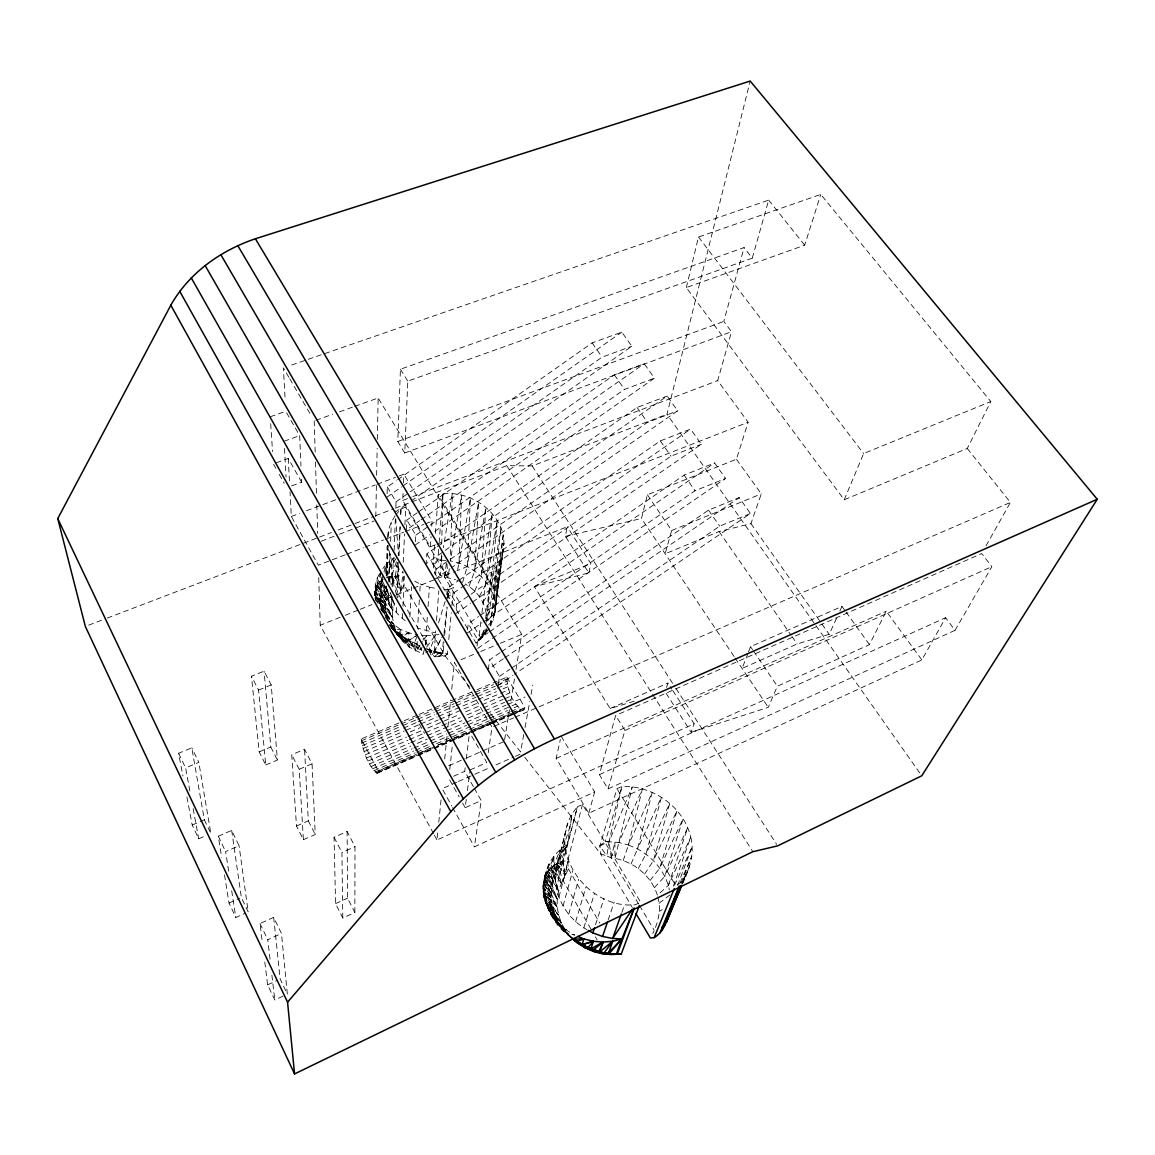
<?xml version="1.0" encoding="UTF-8"?>
<svg xmlns="http://www.w3.org/2000/svg" width="1155" height="1155" viewBox="0 0 1155 1155"><rect width="100%" height="100%" fill="white"/><g stroke="black" fill="none" stroke-linecap="round" stroke-linejoin="round"><path stroke-width="0.75" stroke-dasharray="5 3.75" d="M386.117 586.87L387.82 591.403L385.438 602.231L385.553 609.638L374.754 595.865L374.754 594.045L385.553 609.638L387.921 619.398M354.845 912.479L355.004 846.702L347.121 831.47L334.069 837.231L335.571 903.629L342.79 917.994L354.845 912.479L347.568 898.171L347.121 831.47M396.454 594.637L391.559 576.446L391.632 559.655L394.389 557.937M374.754 595.258L377.411 584.964L377.468 577.673L379.562 573.66M571.22 937.47C539.991 917.07 531.387 865.976 567.192 844.868L577.442 806.811L582.51 804.486L640.621 902.214L635.438 904.726C586.292 909.822 542.273 847.207 577.442 806.811L556.335 887.877C559.829 905.332 571.292 920.925 586.812 929.602M375.794 516.747L376.429 484.349M376.617 475.355L377.151 448.357M377.324 439.362L378.147 397.984L354.585 406.416M490.716 625.938L494.946 612.511L503.219 535.27C497.343 507.536 465.09 488.493 438.221 494.687L435.377 534.029M543.918 890.057L543.11 891.934L557.23 907.151L543.399 882.348L544.048 881.077L542.951 887.026L545.42 902.503L548.538 907.801L548.206 909.259L553.187 916.002L553.649 918.716L559.237 923.437L558.76 925.299L566.513 929.876L566.629 933.413L571.104 937.124C557.735 923.264 552.884 901.376 561.402 883.748L553.736 865.514L553.909 856.707L543.399 882.348L543.947 897.175C549.823 912.566 559.338 927.566 574.8 935.088L566.629 933.413L553.649 918.716L545.608 903.08L543.615 895.486L542.994 885.972L545.348 875.721L550.675 867.997L558.226 863.117L563.366 861.053L567.553 861.053L582.51 804.486M441.47 554.66L440.445 575.176L444.646 577.154L455.546 579.579M441.715 544.077L442.943 492.882L439.174 542.273M486.313 622.126C488.161 606.548 478.661 591.346 465.162 584.04M387.113 493.777L387.3 487.02L396.151 480.798M386.203 575.854L387.098 546.257M405.246 620.74C394.736 612.93 386.275 600.412 386.463 586.985M386.795 576.172L387.748 545.535C389.553 556.161 395.169 565.921 403.21 573.053M388.066 545.434L387.142 575.147L389.769 567.798L397.58 556.465M388.34 536.7L388.556 529.712L391.285 522.19L395.458 515.202M486.472 615.456L495.105 604.758C493.113 581.672 472.15 564.665 450.306 560.94L452.356 493.416L443.361 547.701M388.239 598.276L388.47 591.1M388.773 582.12L389.711 553.404M389.769 567.798L390.231 553.765M390.635 541.493L391.285 522.19M391.603 605.639L391.92 596.716M392.31 585.989L393.22 560.969M404.755 452.991L397.796 441.499L400.424 369.239L744.08 247.574L752.28 258.143L407.802 381.121L404.755 452.991L731.505 331.716L723.795 321.422L744.08 247.574M393.768 560.969L393.898 557.446M394.158 550.401L395.4 516.964M387.3 487.02L396.05 501.79L395.674 511.853L408.957 502.541M457.625 569.733L459.011 563.164L461.581 495.192L450.306 560.94M388.484 620.928L400.915 629.619L400.713 634.701L409.014 632.911L417.648 634.961L408.942 640.303L409.318 647.118L423.077 654.192L424.766 648.157M398.244 562.254L397.681 576.085L400.901 590.927L397.349 597.944M396.367 612.497L396.656 605.379M397.017 596.485L398.186 568.015M398.576 566.571L398.201 575.58L400.901 590.927L404.048 584.863L402.835 571.205M399.024 555.757L400.207 526.94M435.32 544.828L430.295 546.791L402.734 500.447L403.095 491.698M403.47 482.963L403.846 474.214L397.132 476.741M403.239 562.297L404.524 533.812M404.929 524.904L405.737 507.103L400.958 508.922L396.555 513.946M402.388 618.632L402.633 613.319M402.98 606.231L404.394 576.085M417.157 512.82L406.849 520.039L406.387 530.001L419.684 520.703M462.592 582.495L467.226 566.542L470.403 498.18L459.011 563.164M400.02 526.781L398.533 555.338L395.732 518.696M390.188 625.548L394.245 629.461L400.915 629.619L409.014 632.911L408.639 640.101L419.51 645.905L421.257 649.861C409.058 645.89 398.576 637.661 391.184 627.223M409.91 616.813L411.527 586.783M415.425 541.724L415.8 535.14L406.849 520.039M469.017 586.365L474.705 571.018L478.574 502.281L467.226 566.542M381.237 608.916L393.277 623.96L374.74 595.056L375.404 584.834L377.468 577.673L375.938 587.967L392.339 617.261L395.515 630.486L403.644 642.223L409.318 647.118L403.831 636.997L394.245 629.461L393.566 625.23L391.141 625.274L395.515 630.486L380.702 609.176M561.359 862.049L560.637 864.59L558.226 863.117L558.269 868.271L554.992 864.72L556.219 872.141L552.047 866.784L554.501 876.183L549.419 869.325L553.144 880.37L547.167 872.314L552.148 884.658L545.348 875.721L551.513 889.047L544.019 879.547L551.253 893.494L543.197 883.748L551.383 897.984L542.922 888.238L551.873 902.474L543.24 893.003L552.754 906.935L544.135 897.984L553.996 911.338L545.608 903.08L555.613 915.67L547.672 908.234L557.576 919.9L550.314 913.388L559.901 923.986L553.462 918.456L565.502 931.637L561.171 928.071L572.303 938.438C559.338 927.364 550.978 910.689 551.253 893.494C551.411 886.13 553.086 878.811 556.219 872.141C568.347 855.61 568.289 834.141 571.898 814.593C569.877 839.772 551.83 862.15 556.335 887.877M419.323 599.907L417.576 628.089L435.493 632.911L435.911 627.641M419.871 591.1L420.305 584.055L414.717 581.167M417.056 644.692L417.258 641.458M506.814 677.133L524.948 707.64L522.912 710.21C512.098 704.016 507.377 689.131 506.814 677.133L498.541 680.656M435.724 547.614L426.845 553.794L426.195 563.582L667.142 396.05L677.639 410.834L451.518 567.668M385.135 573.385L385.712 564.91L391.632 559.655L388.022 577.24L392.325 586.783M474.647 591.057L481.26 576.461L485.894 507.406L474.705 571.018M430.295 546.791L431.003 536.555M431.71 526.319L432.057 521.208L403.846 474.214M426.31 631.121L427.307 617.073M428.057 606.519L429.415 587.188L420.305 584.055M425.863 645.298L426.542 635.741L438.857 634.499M486.371 628.84L485.504 634.081L476.091 643.133L434.497 572.765L433.168 564.434L434.598 544.77M435.623 574.093L435.998 569.242L426.845 553.794M438.626 549.332L437.817 559.915L433.168 564.434L440.445 575.176L434.497 572.765M436.475 620.625L438.842 590.797M479.325 596.456L486.717 582.726L492.189 513.441L481.26 576.461M426.614 647.147L435.421 635.221L434.179 652.748L447.447 653.903L447.779 650.308M446.74 594.724L447.303 588.328L457.654 581.167M396.382 561.835L391.559 576.446L399.024 595.374L434.294 656.704L438.785 656.661L442.264 653.196L443.275 641.646M427.018 649.023L429.443 649.875L429.79 652.07L434.165 651.333L443.188 634.889L434.814 651.521L434.294 656.704L439.506 652.575L438.785 656.661L443.116 653.181L444.04 642.57M444.661 635.51L447.158 607.241M447.952 598.406L448.732 589.57L453.597 587.606L405.737 507.103M482.92 602.434L490.918 589.656L497.256 520.198L486.717 582.726M448.775 639.567L451.273 612.684M451.937 605.523L453.597 587.606M486.01 628.796L485.504 634.081L476.091 643.133M486.861 619.99L491.438 572.389C500.895 562.702 505.731 548.697 503.219 535.27L493.748 597.063L485.331 608.829M456.196 608.887L456.658 604.137L447.303 588.328M444.704 758.965L447.043 735.735M447.938 726.798L450.638 699.988M451.721 689.261L454.42 662.45L492.016 727.231L488.117 753.71M672.802 690.603L694.184 723.795L436.98 839.945L437.875 831.095M438.77 822.259L441.094 799.274M493.748 597.063L500.967 527.546L490.918 589.656M444.011 633.402L446.841 607.097M447.779 598.333L448.732 589.57L443.852 589.31M449.743 769.533L452.385 744.888M467.544 629.923L468.223 623.671L478.574 616.539M391.559 576.446L400.901 590.927L402.59 576.547L398.201 575.58L391.069 584.647L389.379 576.865L397.681 576.085L388.022 577.24L385.712 564.91L382.854 568.549M477.058 646.035L477.809 639.841L468.223 623.671M480.87 621.708L478.517 641.011L484.855 628.681M481.938 612.93L486.645 574.324L438.221 494.687M488.45 625.028L493.257 620.134L500.678 558.688L490.081 627.396L496.766 565.863L487.814 620.091M444.646 577.154L446.682 560.55L437.817 559.915L441.34 559.958L444.646 577.154L480.494 637.56L488.233 630.096L478.877 640.029L483.353 636.492L484.479 627.584M473.42 786.699L464.743 771.323L465.176 767.786M466.274 758.95L469.349 734.19M485.605 618.69L491.438 572.389L486.645 574.324M474.286 788.244L481.216 800.545L465.191 807.72L466.302 799.116M467.414 790.525L469.883 771.627M487.396 620.928L494.946 612.511L503.927 543.182L495.105 604.758M494.946 612.511L503.075 551.051L493.257 620.134M380.731 572.606L379.418 582.351L377.411 584.964L392.729 610.576L392.339 617.261L374.74 595.056M361.183 738.983C363.204 751.241 367.564 765.072 377.122 773.33L378.407 771.035L361.183 738.983L402.561 721.413M449.194 569.314L448.068 577.673L446.682 560.55M500.072 652.705L489.648 659.837L488.406 669.005L503.248 658.855M553.909 856.707L550.791 867.896L558.616 891.184L547.225 872.372L557.215 899.066L544.453 878.089L549.145 864.157L548.192 870.827L558.616 891.184L551.296 867.492L561.402 883.748L568.419 868.921L567.553 861.053L565.04 875.649L557.028 863.637L559.987 850.224L553.736 865.514L548.206 870.798L553.144 880.37M425.271 644.606L426.542 635.741L419.438 635.12M657.758 896.915C661.57 909.303 658.263 922.239 652.806 933.543M561.113 736.125L594.637 791.955L474.402 846.832L481.216 800.545M498.339 683.933L499.451 676.382L489.648 659.837M387.373 537.551L388.556 529.712M397.464 562.254L395.328 576.085L400.901 590.927M504.605 739.662L509.456 709.834M510.885 701.056L514.885 676.484M516.025 669.467L521.742 634.355L378.147 397.984M383.258 579.29C377.613 582.524 374.206 589.18 374.956 595.648M441.917 556.465L441.34 559.958L433.168 564.434M523.764 734.508L520.573 751.948L489.532 712.418M525.034 727.535L529.798 701.374M531.069 694.4L532.773 685.059M634.196 701.215L610.129 708.535L534.375 586.581L588.833 572.923L565.373 536.368L567.177 526.752L457.048 570.686M588.833 572.923L590.855 563.496L567.177 526.752M955.055 630.327L991.856 566.643L981.678 553.534L615.644 715.494L599.387 774.644L608.035 788.937L955.055 630.327L945.599 617.708L921.863 659.938L588.776 813.264L556.147 758.402L560.348 739.547M638.614 903.975L611.255 857.876L614.879 842.067L614.994 858.425C634.384 862.005 651.564 876.313 657.412 895.313L668.355 885.308L690.748 837.072C683.558 806.594 652.763 785.4 621.968 786.425L616.972 788.706L599.864 845.922L600.6 853.805L632.276 907.397M544.453 878.089L545.81 872.357L543.399 882.348M686.315 287.581L698.486 237.035L820.772 194.43L990.817 401.536L967.269 448.458L844.233 499.783L686.315 287.581L804.703 245.178L820.772 194.43M919.683 772.854L666.998 414.241L750.187 81.067M623.209 860.591L628.421 844.998L642.411 788.879L618.835 842.486L605.249 841.461L599.864 845.922L606.837 855.971L611.255 857.876L614.994 858.425L632.247 786.887L609.06 841.461L606.837 855.971L600.6 853.805L522.796 754.778M390.448 592.775L394.418 604.065L392.729 610.576L379.418 582.351L381.872 580.2L383.59 573.4M384.009 571.711L385.712 564.91M734.104 656.502L641.458 518.494L647.392 494.759L736.414 459.242L748.122 422.225L717.703 380.587L731.505 331.716M377.411 584.964L380.5 572.721M556.147 869.094L565.43 832.466M558.5 860.143L567.856 823.212M555.411 878.435L564.694 842.096M631.034 863.983L637.531 848.939L652.229 792.359L628.421 844.998L618.835 842.486M386.174 577.875L389.379 576.865L393.148 581.47L392.815 576.273L395.515 578.453L396.136 576.071M558.904 897.175L568.39 861.486M638.253 868.531L645.934 854.195L661.44 797.21L637.531 848.939C653.167 857.371 665.886 872.27 669.351 889.956M563.048 906.083L572.765 870.697M588.776 813.264L594.637 791.955M647.392 494.759L671.661 530.491L665.15 553.794L719.074 531.531L750.952 523.634L761.275 493.878L736.414 459.242M752.28 258.143L768.681 200.118L288.533 366.106M568.693 914.327L578.684 879.229M644.663 874.075L653.412 860.648L669.799 803.331L645.934 854.195M608.035 788.937L624.942 730.451L615.644 715.494M421.257 649.861L422.08 647.06M575.666 921.69L586.004 886.852M650.077 880.514L659.75 868.112L677.09 810.579L653.412 860.648M438.553 622.906L445.166 601.235M447.202 594.565L448.732 589.57M549.145 864.157L546.084 874.205L557.215 899.066L544.395 878.334L557.23 907.151L542.951 887.026M583.795 927.941L594.522 893.349M654.38 887.661L664.775 876.414L683.11 818.751L659.75 868.112M666.551 687.427L667.937 683.067L671.82 689.102M595.504 924.722L604.007 898.503M668.355 885.308L687.716 827.659L664.775 876.414M608.093 920.131L614.186 902.185M621.881 912.421L624.768 904.278M673.351 886.13L690.748 837.072C694.891 853.271 689.419 869.556 682.244 884.008M666.117 693.303L691.138 732.27L694.184 723.795M430.541 654.64L429.862 650.02L435.421 635.221M677.653 885.452L692.134 846.731L673.986 886.607M562.398 851.784L567.192 844.868L560.594 862.265L565.04 875.649L563.366 861.053M747.935 653.369L742.102 668.413L797.138 643.956L829.189 634.312L837.029 617.246M748.584 651.694L750.519 646.685L842.009 606.389L845.056 610.649M681.277 883.142L691.816 856.404L679.443 884.282M416.969 636.636L414.226 643.292L415.858 651.146L422.499 641.545M682.677 882.853L689.78 865.802L682.056 883.792M844.233 499.783L863.622 453.554L990.817 401.536M691.138 732.27L768.263 707.365L777.358 686.229L869.455 644.634L886.26 611.226L921.863 659.938M682.518 882.853L686.056 874.682L680.743 882.795L675.661 885.25L616.972 788.706M839.873 611.038L842.009 606.389M553.736 865.514L557.028 863.637L567.192 844.868M400.915 629.619L398.879 633.344L409.318 647.118L394.245 629.461L403.644 642.223L390.982 626.602M986.038 545.795L1010.423 502.411L967.269 448.458M423.51 640.101L426.542 635.741L422.99 639.105M431.782 655.015L434.814 651.521L443.101 653.181M480.494 637.56L488.883 628.667M402.575 639.596L391.271 626.66L402.575 639.596L397.681 632.391L407.109 639.163L413.23 646.511L414.558 643.465L417.172 648.316C427.09 642.382 391.083 639.87 409.014 632.911M482.111 634.932L488.94 628.464M659.101 903.297L670.348 894.591M397.623 479.773L592.14 342.876L621.809 332.12L631.828 346.24L410.429 501.501M387.012 497.155L401.68 486.847M403.153 485.822L621.809 332.12M396.05 501.79L602.073 357.155L631.828 346.24M440.503 652.864L431.826 650.655L429.79 652.07L442.264 653.196M418.63 511.795L614.345 374.798L644.216 363.709L654.466 378.176L431.494 533.697M421.156 519.678L644.216 363.709M415.8 535.14L624.509 389.408L654.466 378.176M415.251 545.016L430.021 534.722M437.211 546.589L637.069 407.47L667.142 396.05M435.998 569.242L647.479 422.412L677.639 410.834M435.262 578.929L450.046 568.693M459.141 580.142L660.328 440.892L690.603 429.126L701.345 444.256L472.005 602.405M446.465 597.915L690.603 429.126M456.658 604.137L670.983 456.182L701.345 444.256M455.734 613.623L470.533 603.43M480.061 615.528L684.135 475.095L714.613 462.967L725.6 478.473L476.683 649.124M467.198 633.056L482.01 622.863M483.497 621.852L714.613 462.967M477.809 639.841L488.219 632.695M489.706 631.669L695.036 490.76L725.6 478.473M501.559 651.694L708.52 510.135L739.186 497.632L750.447 513.499L514.437 674.318M504.735 657.845L739.186 497.632M499.451 676.382L509.86 669.279M511.347 668.269L719.681 526.16L750.447 513.499M498.108 685.449L512.964 675.329M659.39 911.367L662.219 909.519M425.791 652.517L429.862 650.02L434.814 651.521M417.648 634.961L408.639 640.101L407.109 639.163L409.462 644.447L402.286 635.914L405.91 642.137L397.681 632.391M599.864 845.922L609.06 841.461L621.968 786.425L605.249 841.461L609.06 841.461L611.255 857.876M264.798 962.072L267.614 984.84L274.774 999.999L284.202 995.581M267.614 984.84L277.012 980.48M270.039 959.242L267.772 939.751L281.474 933.5L273.677 917.359L260.019 923.538L262.402 942.812M335.571 903.629L347.568 898.171M599.387 774.644L945.599 617.708M224.489 874.898L229.022 903.037L235.837 917.474L245.105 913.302M556.147 758.402L886.26 611.226M624.942 730.451L991.856 566.643M229.022 903.037L239.807 898.229M342.79 917.994L341.923 852.534L355.004 846.702M453.583 776.232L464.743 771.323M470.099 769.909L486.818 762.545L469.565 732.414L434.107 747.935M610.129 708.535L667.937 683.067M456.831 782.18L442.163 788.663L451.749 805.959M458.463 781.459L473.131 774.991M474.748 774.269L489.417 767.786M495.943 764.913L513.86 757.001M515.491 756.28L520.371 754.114M303.39 839.714L315.243 834.502L312.067 763.802L304.559 749.306L291.739 754.72L296.489 825.998L303.39 839.714L299.203 769.273L291.739 754.72M296.489 825.998L308.313 820.844L304.559 749.306M448.718 765.751L465.075 758.604M466.707 757.882L504.316 741.423M228.661 871.173L225.615 851.596L239.085 845.734L231.679 830.416L218.266 836.206L221.659 857.313M373.888 770.688L415.121 752.872M416.767 752.165L429.963 746.462M436.547 743.618L467.891 730.076M469.536 729.354L489.316 720.807M490.976 720.099L509.11 712.26M510.755 711.552L518.999 707.986M375.144 772.089L416.421 754.244M418.067 753.522L431.277 747.805M437.889 744.961L469.262 731.389M470.908 730.667L490.731 722.106M492.377 721.384L510.539 713.53M512.199 712.808L520.457 709.242M378.407 771.035L419.568 753.233M421.214 752.526L436.041 746.116M437.687 745.394L472.265 730.436M473.911 729.729L493.661 721.182M495.322 720.46L524.948 707.64M376.227 772.984L432.461 748.642M470.504 732.183L490.341 723.593M492.001 722.871L521.771 709.993M378.234 772.349L432.475 748.859M434.121 748.151L450.551 741.034M452.197 740.326L468.641 733.208M475.21 730.364L524.529 709.026M377.122 773.33L417.186 756.063M418.081 755.601L469.695 733.324M471.327 732.617L491.019 724.098M491.785 723.68L511.448 715.176M512.358 714.858L523.836 709.877M493.661 726.509L513.47 717.919M515.13 717.212L1010.423 502.411M369.586 763.903L410.704 746.202M417.273 743.372L427.148 739.128M428.794 738.42L445.224 731.346M446.87 730.639L464.96 722.842M466.606 722.135L484.696 714.353M486.342 713.646L506.078 705.156M507.724 704.449L524.962 697.028M186.908 797.022L192.221 825.017L198.718 838.79L204.796 836.177M371.073 766.53L412.205 748.801M413.851 748.093L428.664 741.698M430.31 740.99L446.768 733.901M448.414 733.194L466.519 725.383M468.165 724.676L486.255 716.88M487.901 716.172L515.881 704.117M372.516 768.811L413.692 751.039M415.352 750.331L430.165 743.936M431.811 743.228L448.284 736.11M449.93 735.403L487.814 719.045M489.46 718.338L507.579 710.513M514.163 707.683L517.469 706.254M365.355 754.764L406.445 737.164M408.09 736.457L421.243 730.826M427.826 728.011L459.055 714.642M465.638 711.827L480.422 705.488M482.068 704.781L510.019 692.812M366.684 757.925L407.773 740.297M409.419 739.59L424.217 733.252M425.849 732.544L460.369 717.746M466.938 714.916L481.736 708.578M483.382 707.871L503.104 699.41M504.749 698.703L511.319 695.888M368.113 761.001L409.202 743.344M410.848 742.636L425.646 736.284M427.292 735.576L461.798 720.749M468.381 717.919L483.18 711.567M484.811 710.859L504.547 702.384M506.179 701.677L512.762 698.847M362.28 745.668L401.825 728.819M403.47 728.112L416.652 722.496M418.312 721.788L434.785 714.772M436.431 714.064L454.55 706.34M456.211 705.647L475.976 697.216M477.621 696.508L495.755 688.784M497.401 688.091L507.29 683.876M363.118 748.541L404.264 730.985M405.91 730.278L419.077 724.661M420.723 723.954L437.196 716.923M438.842 716.23L476.697 700.074M478.343 699.367L496.448 691.643M503.031 688.828L507.969 686.72M192.221 825.017L204.348 819.833L191.802 747.834L178.606 753.277L182.923 776.016M364.157 751.602L403.629 734.724M410.198 731.923L420.074 727.693M426.657 724.892L438.164 719.969M439.81 719.262L477.636 703.092M484.219 700.277L499.018 693.953M500.664 693.245L508.893 689.723M404.221 720.72L417.446 715.089M419.106 714.382L475.369 690.488M477.029 689.78L496.881 681.349M361.298 740.817L399.298 724.661M400.958 723.968L414.169 718.338M415.829 717.645L432.345 710.614M434.006 709.921L473.651 693.058M475.311 692.35L493.474 684.626M495.134 683.919L506.699 679.01M299.203 769.273L312.067 763.802M361.674 743.069L401.261 726.221M402.922 725.513L416.118 719.897M417.764 719.19L434.266 712.173M435.911 711.466L454.059 703.742M455.705 703.048L473.853 695.324M475.514 694.617L495.307 686.2M496.953 685.493L506.857 681.277M265.751 764.971L277.431 760.048L271.223 684.944L264.076 671.156L251.472 676.253L259.168 751.876L265.751 764.971L258.576 690.098L251.472 676.253M259.168 751.876L270.804 746.996L264.076 671.156M460.989 659.707L479.051 652.171M480.682 651.492L498.758 643.956M500.389 643.263L521.742 634.355M189.868 790.93L185.594 767.887L198.833 762.387L191.802 747.834M534.375 586.581L590.855 563.496M671.661 530.491L761.275 493.878M258.576 690.098L271.223 684.944M433.558 833.621L320.224 625.274L343.584 615.947M345.258 615.283L358.599 609.956M360.273 609.291L371.953 604.628M378.623 601.972L395.313 595.316M396.974 594.652L435.348 579.334M437.023 578.669L455.373 571.35M436.994 544.164L748.122 422.225M345.1 554.848L318.347 565.199L291.334 516.444L290.021 491.828M346.774 554.198L363.493 547.73M365.168 547.08L383.561 539.962M385.236 539.313L403.629 532.195M405.304 531.56L423.697 524.442M425.372 523.793L432.057 521.208M395.515 508.099L506.771 465.653L532.195 465.941L666.998 414.241M561.402 883.748L557.028 863.637L562.832 861.688L565.04 875.649M88.704 625.144L105.567 618.719M107.256 618.069L317.972 537.681M319.646 537.046L331.456 532.542M338.198 529.972L353.372 524.182M355.047 523.533L373.599 516.458M375.288 515.823L393.826 508.749M321.263 541.175L337.765 534.852M339.411 534.231L374.061 520.977M402.734 500.447L411.151 497.242M412.84 496.592L717.703 380.587M291.334 516.444L299.737 513.296M306.45 510.77L375.303 484.927M376.978 484.306L395.443 477.376M397.796 441.499L723.795 321.422M291.681 485.923L301.672 482.227L301.441 476.856M301.672 482.227L288.245 458.42L273.345 463.848L275.843 468.338M284.087 441.239L298.106 436.186M315.878 420.29L332.712 414.255M339.44 411.844L352.91 407.022M270.241 416.782L285.733 411.281M434.179 652.748L436.46 651.954M559.237 923.437L557.533 923.913L565.705 930.425L561.864 928.793L571.104 937.124M565.373 536.368L641.458 518.494M548.538 907.801L547.557 907.96L561.518 923.062L550.314 913.417L565.705 930.425L553.649 918.716M429.415 587.188L435.796 588.429M561.864 928.793L566.513 929.876M429.443 649.875L431.826 650.655M425.632 648.475L429.862 650.02M456.961 580.157L461.192 581.918M628.421 844.998L637.531 848.939M570.368 936.575L571.379 937.355L566.629 933.413L570.281 936.575M563.351 930.309L568.765 935.16M550.314 913.417L553.187 916.002M559.078 925.747L565.502 931.637M555.223 920.939L562.543 927.913M551.816 915.929L559.901 923.986M543.11 891.934L558.673 915.222L545.001 900.987L561.518 923.062L545.42 902.503M548.928 910.819L557.576 919.9M546.575 905.664L555.613 915.67M544.799 900.525L553.996 911.338M392.7 628.724L399.486 636.838M392.556 628.825L399.009 636.636L391.574 627.107M383.806 613.016L387.069 617.001L381.121 608.353M390.968 626.948L394.115 630.774L392.613 628.594M390.765 626.674L396.656 633.893L389.322 624.667M543.947 897.175L558.673 915.222M391.401 627.266L399.009 636.636L389.928 625.303M375.187 599.719L386.145 613.348L375.707 597.323M768.681 200.118L804.703 245.178M543.615 895.486L552.754 906.935M469.58 687.023L445.18 655.968L404.048 584.863M385.005 617.059L395.515 630.486L385.265 616.164M698.486 237.035L863.622 453.554M381.569 577.125L381.872 580.2L387.82 591.403L380.702 581.124L386.694 594.941L378.537 583.362L385.885 598.564L376.833 585.989L385.438 602.231L375.606 588.978L385.322 605.927L374.899 592.284L375.404 584.834L375.938 587.967M380.818 608.656L387.069 617.001M399.948 634.167L405.91 642.137M543.009 890.606L551.873 902.474M381.15 607.371L393.277 623.96M374.899 597.77L386.145 613.348M846.066 612.063L869.455 644.634M750.952 523.634L820.96 622.66M821.985 624.119L829.189 634.312M404.669 637.56L409.462 644.447M542.994 885.972L551.383 897.984M592.14 342.876L602.073 357.155M614.345 374.798L624.509 389.408M637.069 407.47L647.479 422.412M660.328 440.892L670.983 456.182M684.135 475.095L695.036 490.76M708.52 510.135L719.681 526.16M719.074 531.531L790.973 635.077M792.012 636.549L797.138 643.956M750.519 646.685L752.511 649.615M753.508 651.088L777.358 686.229M735.1 657.989L768.263 707.365M375.043 591.374L392.339 617.261L377.324 585.152L392.729 610.576L380.746 581.196L394.418 604.065L390.202 592.876M375.187 590.595L385.322 605.927M543.543 881.611L551.253 893.494M532.195 465.941L674.968 686.936M675.949 688.438L776.665 844.348M506.771 465.653L752.858 851.711M408.942 640.303L415.858 651.146M376.14 587.447L385.438 602.231M409.563 640.678L413.23 646.511L412.061 642.122M400.424 369.239L407.802 381.121M385.553 609.638L374.899 592.284L375.75 599.633M544.611 877.598L551.513 889.047M639.524 905.52L654.12 930.107M377.613 584.632L385.885 598.564M288.851 377.223L283.423 367.868L285.097 399.125M289.761 378.782L311.489 416.204M568.419 868.921L599.792 923.134M590.927 929.068L563.062 880.615L557.028 863.637M595.417 936.893L597.222 940.011M286.613 412.811L299.665 435.623L300.979 466.1M379.562 582.207L386.694 594.941M419.337 724.07L424.578 733.454M279.178 474.315L284.188 483.281M449.656 779.885L459.156 796.892M462.592 803.072L465.191 807.72M546.2 873.974L552.148 884.658M452.616 807.533L474.402 846.832M434.41 835.209L436.98 839.945M381.872 580.2L394.418 604.065M334.069 837.231L341.923 852.534M270.804 746.996L277.431 760.048M308.313 820.844L315.243 834.502M178.606 753.277L185.594 767.887M218.266 836.206L225.615 851.596M260.019 923.538L267.772 939.751M204.348 819.833L210.874 833.549L198.833 762.387M550.675 867.997L554.501 876.183M387.734 577.327L390.404 583.188M419.482 645.89L423.077 654.192M553.476 865.687L556.219 872.141M391.069 576.518L393.148 581.47M556.58 863.853L558.269 868.271M394.62 576.128L395.515 578.453M559.915 862.482L560.637 864.59M193.145 808.659L198.718 838.79M231.693 890.765L235.837 917.474M231.679 830.416L241.352 897.536L248.195 911.916L239.085 845.734M271.887 975.195L274.774 999.999M273.677 917.359L280.145 979.021L287.335 994.108L281.474 933.5M270.703 423.755L272.537 451.648M284.491 448.4L286.079 477.029M288.245 458.42L289.559 483.035M386.131 585.932L386.362 590.595M314.203 420.882L315.2 453.063M315.474 462L316.47 494.167M316.802 504.894L317.683 533.495M318.737 577.572L320.224 625.274M417.071 644.75L417.172 648.316M400.958 508.922L400.655 516.141L400.958 508.922M447.447 653.903L445.18 655.968L438.785 656.661L447.447 653.903"/><path stroke-width="1.5" d="M577.818 936.373L583.852 938.943L582.106 944.516C593.93 951.128 607.66 955.546 621.332 953.813L639.365 905.549M614.619 954.218C599.402 954.131 584.084 948.674 572.663 938.539C584.257 950.016 601.048 955.734 617.261 954.189L634.225 908.018L621.953 938.9L612.655 938.452L602.549 936.445L592.833 932.908L594.435 927.999M612.742 941.267L599.734 951.908L603.127 942.076L593.396 941.296L582.106 944.516L580.128 944.198L572.822 938.481L588.747 948.76L598.637 951.619L597.958 951.994L608.339 953.727L612.742 941.267L604.022 952.976L601.452 953.51L608.988 953.813L592.963 951.244L593.425 949.858L603.127 942.076L612.742 941.267L621.953 938.9L616.337 954.218L607.516 953.813L621.953 938.9L608.988 953.813L605.307 954.088L621.332 953.813L610.432 954.391M668.933 914.702C666.276 923.451 662.393 932.735 654.178 937.629L650.366 938.019L635.885 913.518M602.549 936.445L607.544 921.762M621.303 914.038L612.655 938.452L632.478 909.129M671.402 908.205L674.693 899.861M676.007 896.511L677.985 891.501M654.178 937.629L674.318 888.527M681.335 886.116L666.478 922.065L681.551 885.654M659.808 933.211L679.4 886.044L661.959 930.251L681.104 886.13M671.531 908.321L681.349 885.423M57.75 518.595L170.825 305.209C188.9 273.013 220.822 250.404 255.399 238.767L750.187 81.067L1097.25 499.263L921.762 775.799L777.647 845.864L752.858 851.711L294.554 1073.933L85.34 626.429L57.75 518.595L287.566 1002.208L294.554 1073.933M287.566 1002.208L450.84 811.72C479.354 780.073 515.982 756.727 554.458 739.027L1097.25 499.263M661.685 927.422L664.659 925.386M583.852 938.943L576.995 941.412L573.645 939.015L583.852 938.943L593.396 941.296L590.912 948.789L603.127 942.076L598.853 951.677L592.963 951.244M582.423 944.703L593.396 941.296L587.967 947.548L584.935 947.692L582.423 944.703L576.995 941.412L577.572 942.928L587.967 947.548L604.022 952.976M585.701 946.45L584.343 946.638L583.073 945.064M588.747 948.76L590.927 948.861M607.516 953.813L616.337 954.218M602.708 953.092L606 953.366M593.295 950.551L596.096 950.81M597.958 951.994L601.149 952.312M584.935 947.692L593.425 949.858M588.314 930.425L592.833 932.908M572.303 938.438L576.1 941.455M572.389 938.279L577.572 942.928L572.851 938.668M577.89 941.989L580.128 944.198M255.399 238.767L554.458 739.027M237.771 245.596L534.476 748.671M220.807 254.62L514.668 759.903M205.128 265.506L495.755 772.276M191.268 277.879L478.415 785.357M179.704 291.262L463.285 798.668M170.825 305.209L450.84 811.72"/></g></svg>
